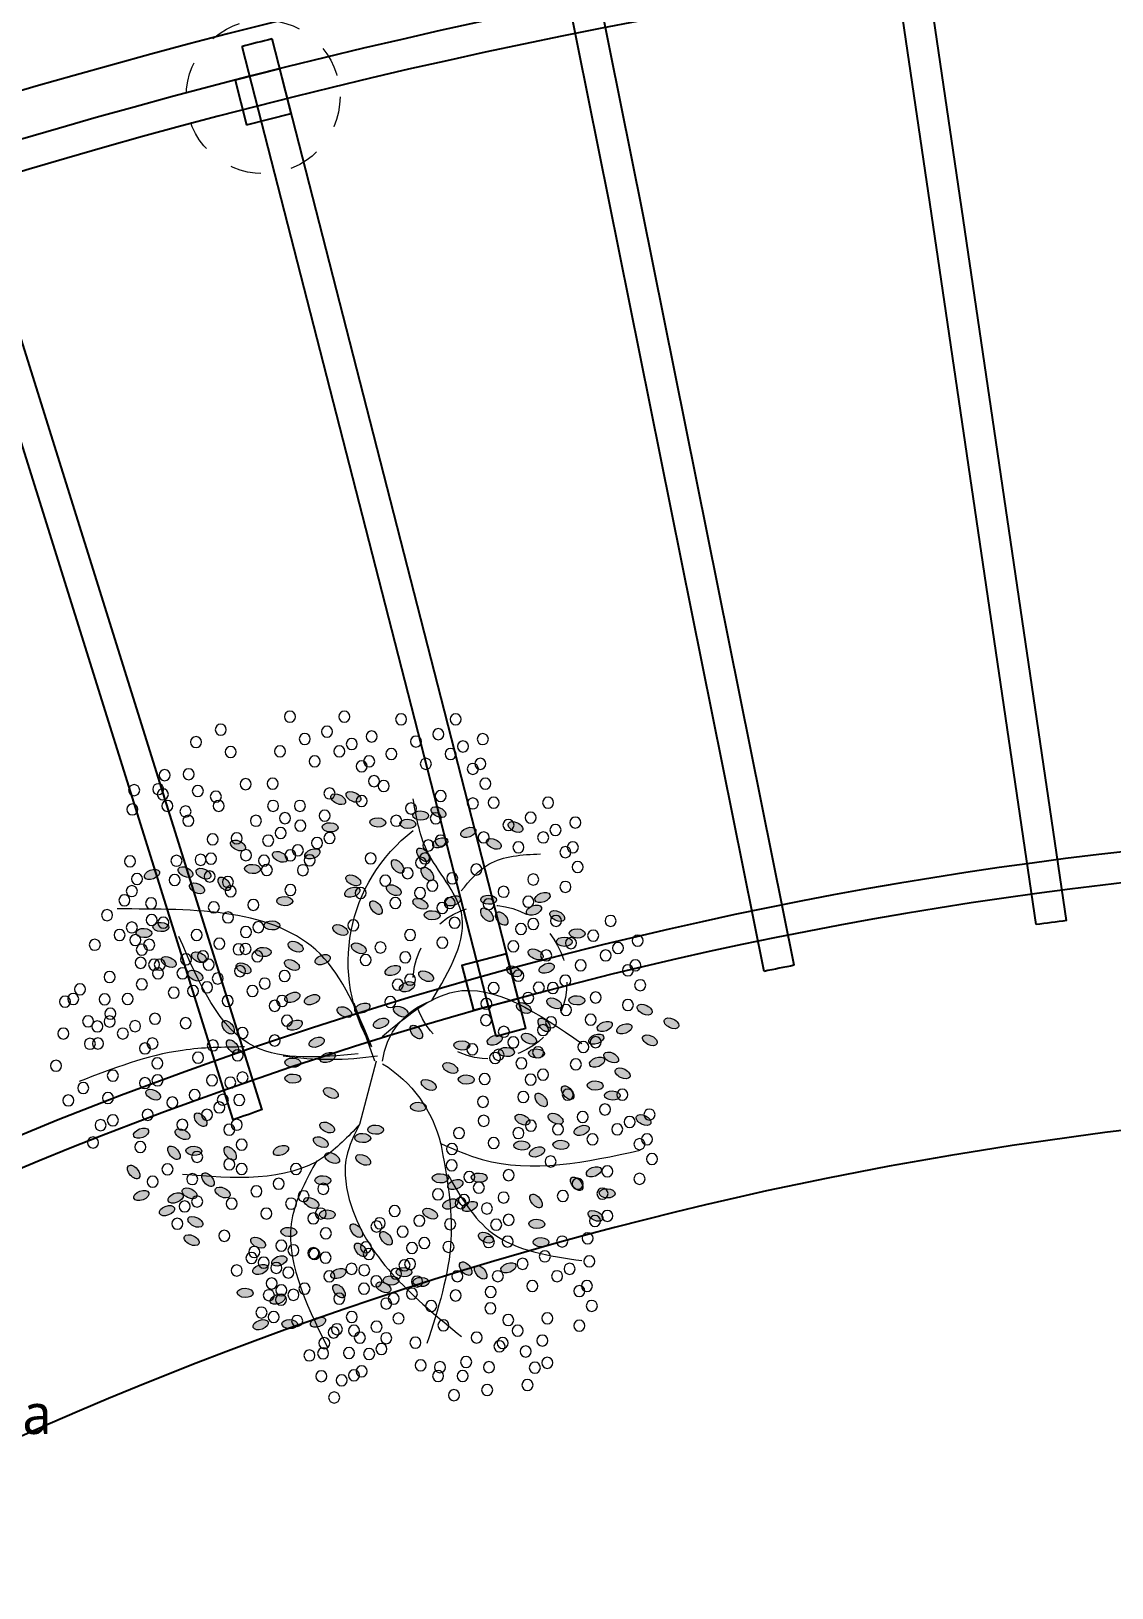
# Model space of a CAD drawing. Header units: metres. Extents: x 28 to 239, y -1 to 113.
# Drawn here: x 87.79 to 91.3, y 72.55 to 77.61 of the extents above; entities that cross this region are included whole.
import ezdxf
from ezdxf import colors
from ezdxf.entities.mleader import LeaderData, LeaderLine
from ezdxf.math import Vec2, Vec3

# ---------------------------------------------------------------- set-up
doc = ezdxf.new("R2010")
doc.units = ezdxf.units.M
doc.linetypes.add('DASHED2', pattern=[0.375, 0.25, -0.125])
doc.linetypes.add('HIDDEN2', pattern=[0.1875, 0.125, -0.0625])
for name, color, linetype, lineweight in [('DWGAUTOCAD.COM', 7, 'Continuous', 0), ('letras sr', 7, 'Continuous', 5), ('proyecciones', 1, 'DASHED2', 5)]:
    doc.layers.add(name, color=color, linetype=linetype, lineweight=lineweight)
doc.styles.add('Generales', font='trebuc.ttf', dxfattribs={"height": 0.1})

# ---------------------------------------------------------------- blocks, each defined once
blk = doc.blocks.new('A$C2ECE247B')
h = blk.add_hatch(color=6)
h.set_gradient(color1=(255, 0, 255), color2=(255, 127, 223), rotation=180, centered=1, tint=1, name='INVSPHERICAL')
edge = h.paths.add_edge_path()
edge.add_ellipse((2.573, 1.381), major_axis=(-0.0583, -0.0025), ratio=0.578492, start_angle=0, end_angle=360, ccw=False)
edge = h.paths.add_edge_path()
edge.add_ellipse((2.69, 1.466), major_axis=(-0.0521, -0.0262), ratio=0.578492, start_angle=0, end_angle=360, ccw=False)
edge = h.paths.add_edge_path()
edge.add_ellipse((2.361, 1.263), major_axis=(-0.0377, -0.0445), ratio=0.578492, start_angle=0, end_angle=360, ccw=False)
edge = h.paths.add_edge_path()
edge.add_ellipse((2.855, 1.253), major_axis=(-0.0583, -0.0025), ratio=0.578492, start_angle=0, end_angle=360, ccw=False)
edge = h.paths.add_edge_path()
edge.add_ellipse((2.094, 3.168), major_axis=(-0.0546, 0.0205), ratio=0.578492, start_angle=0, end_angle=360, ccw=False)
edge = h.paths.add_edge_path()
edge.add_ellipse((2.035, 2.867), major_axis=(-0.0521, -0.0262), ratio=0.578492, start_angle=0, end_angle=360, ccw=False)
edge = h.paths.add_edge_path()
edge.add_ellipse((1.85, 3.126), major_axis=(-0.0521, -0.0262), ratio=0.578492, start_angle=0, end_angle=360, ccw=False)
edge = h.paths.add_edge_path()
edge.add_ellipse((1.989, 3.049), major_axis=(-0.0546, 0.0205), ratio=0.578492, start_angle=0, end_angle=360, ccw=False)
edge = h.paths.add_edge_path()
edge.add_ellipse((1.831, 2.33), major_axis=(-0.0521, -0.0262), ratio=0.578492, start_angle=0, end_angle=360, ccw=False)
edge = h.paths.add_edge_path()
edge.add_ellipse((1.673, 2.454), major_axis=(-0.0521, -0.0262), ratio=0.578492, start_angle=0, end_angle=360, ccw=False)
edge = h.paths.add_edge_path()
edge.add_ellipse((1.556, 2.369), major_axis=(-0.0583, -0.0025), ratio=0.578492, start_angle=0, end_angle=360, ccw=False)
edge = h.paths.add_edge_path()
edge.add_ellipse((1.588, 2.619), major_axis=(-0.0583, -0.0025), ratio=0.578492, start_angle=0, end_angle=360, ccw=False)
edge = h.paths.add_edge_path()
edge.add_ellipse((1.921, 2.717), major_axis=(-0.0377, -0.0445), ratio=0.578492, start_angle=0, end_angle=360, ccw=False)
edge = h.paths.add_edge_path()
edge.add_ellipse((1.347, 2.658), major_axis=(-0.0546, 0.0205), ratio=0.578492, start_angle=0, end_angle=360, ccw=False)
edge = h.paths.add_edge_path()
edge.add_ellipse((1.747, 1.646), major_axis=(-0.0583, -0.0025), ratio=0.578492, start_angle=0, end_angle=360, ccw=False)
edge = h.paths.add_edge_path()
edge.add_ellipse((1.636, 1.6), major_axis=(-0.0546, 0.0205), ratio=0.578492, start_angle=0, end_angle=360, ccw=False)
edge = h.paths.add_edge_path()
edge.add_ellipse((1.461, 1.651), major_axis=(-0.0583, -0.0025), ratio=0.578492, start_angle=0, end_angle=360, ccw=False)
edge = h.paths.add_edge_path()
edge.add_ellipse((1.045, 1.48), major_axis=(-0.0377, -0.0445), ratio=0.578492, start_angle=0, end_angle=360, ccw=False)
edge = h.paths.add_edge_path()
edge.add_ellipse((1.009, 1.178), major_axis=(-0.0583, -0.0025), ratio=0.578492, start_angle=0, end_angle=360, ccw=False)
edge = h.paths.add_edge_path()
edge.add_ellipse((1.53, 1.44), major_axis=(-0.0546, 0.0205), ratio=0.578492, start_angle=0, end_angle=360, ccw=False)
edge = h.paths.add_edge_path()
edge.add_ellipse((1.673, 1.458), major_axis=(-0.0546, 0.0205), ratio=0.578492, start_angle=0, end_angle=360, ccw=False)
edge = h.paths.add_edge_path()
edge.add_ellipse((1.412, 1.211), major_axis=(-0.0521, -0.0262), ratio=0.578492, start_angle=0, end_angle=360, ccw=False)
edge = h.paths.add_edge_path()
edge.add_ellipse((1.247, 0.991), major_axis=(-0.0546, 0.0205), ratio=0.578492, start_angle=0, end_angle=360, ccw=False)
edge = h.paths.add_edge_path()
edge.add_ellipse((1.451, 0.958), major_axis=(-0.0377, -0.0445), ratio=0.578492, start_angle=0, end_angle=360, ccw=False)
edge = h.paths.add_edge_path()
edge.add_ellipse((1.56, 0.985), major_axis=(-0.0377, -0.0445), ratio=0.578492, start_angle=0, end_angle=360, ccw=False)
edge = h.paths.add_edge_path()
edge.add_ellipse((1.04, 1.312), major_axis=(-0.0583, -0.0025), ratio=0.578492, start_angle=0, end_angle=360, ccw=False)
edge = h.paths.add_edge_path()
edge.add_ellipse((0.61, 1.371), major_axis=(-0.0521, -0.0262), ratio=0.578492, start_angle=0, end_angle=360, ccw=False)
edge = h.paths.add_edge_path()
edge.add_ellipse((0.525, 1.536), major_axis=(-0.0583, -0.0025), ratio=0.578492, start_angle=0, end_angle=360, ccw=False)
edge = h.paths.add_edge_path()
edge.add_ellipse((0.748, 1.606), major_axis=(-0.0377, -0.0445), ratio=0.578492, start_angle=0, end_angle=360, ccw=False)
edge = h.paths.add_edge_path()
edge.add_ellipse((1.15, 1.886), major_axis=(-0.0583, -0.0025), ratio=0.578492, start_angle=0, end_angle=360, ccw=False)
edge = h.paths.add_edge_path()
edge.add_ellipse((1.038, 1.839), major_axis=(-0.0546, 0.0205), ratio=0.578492, start_angle=0, end_angle=360, ccw=False)
edge = h.paths.add_edge_path()
edge.add_ellipse((0.863, 1.891), major_axis=(-0.0583, -0.0025), ratio=0.578492, start_angle=0, end_angle=360, ccw=False)
edge = h.paths.add_edge_path()
edge.add_ellipse((0.622, 1.694), major_axis=(-0.0546, 0.0205), ratio=0.578492, start_angle=0, end_angle=360, ccw=False)
edge = h.paths.add_edge_path()
edge.add_ellipse((3.446, 1.636), major_axis=(-0.0377, -0.0445), ratio=0.578492, start_angle=0, end_angle=360, ccw=False)
edge = h.paths.add_edge_path()
edge.add_ellipse((2.913, 1.85), major_axis=(-0.0546, 0.0205), ratio=0.578492, start_angle=0, end_angle=360, ccw=False)
edge = h.paths.add_edge_path()
edge.add_ellipse((2.811, 2.767), major_axis=(-0.0546, 0.0205), ratio=0.578492, start_angle=0, end_angle=360, ccw=False)
edge = h.paths.add_edge_path()
edge.add_ellipse((2.826, 2.493), major_axis=(-0.0583, -0.0025), ratio=0.578492, start_angle=0, end_angle=360, ccw=False)
edge = h.paths.add_edge_path()
edge.add_ellipse((2.825, 2.376), major_axis=(-0.0583, -0.0025), ratio=0.578492, start_angle=0, end_angle=360, ccw=False)
edge = h.paths.add_edge_path()
edge.add_ellipse((3.267, 2.611), major_axis=(-0.0377, -0.0445), ratio=0.578492, start_angle=0, end_angle=360, ccw=False)
edge = h.paths.add_edge_path()
edge.add_ellipse((3.299, 2.752), major_axis=(-0.0377, -0.0445), ratio=0.578492, start_angle=0, end_angle=360, ccw=False)
edge = h.paths.add_edge_path()
edge.add_ellipse((3.55, 1.847), major_axis=(-0.0583, -0.0025), ratio=0.578492, start_angle=0, end_angle=360, ccw=False)
edge = h.paths.add_edge_path()
edge.add_ellipse((3.501, 2.075), major_axis=(-0.0377, -0.0445), ratio=0.578492, start_angle=0, end_angle=360, ccw=False)
edge = h.paths.add_edge_path()
edge.add_ellipse((3.633, 1.969), major_axis=(-0.0521, -0.0262), ratio=0.578492, start_angle=0, end_angle=360, ccw=False)
edge = h.paths.add_edge_path()
edge.add_ellipse((3.284, 1.829), major_axis=(-0.0377, -0.0445), ratio=0.578492, start_angle=0, end_angle=360, ccw=False)
edge = h.paths.add_edge_path()
edge.add_ellipse((2.203, 4.252), major_axis=(-0.0583, -0.0025), ratio=0.578492, start_angle=0, end_angle=360, ccw=False)
edge = h.paths.add_edge_path()
edge.add_ellipse((1.984, 4.241), major_axis=(-0.0583, -0.0025), ratio=0.578492, start_angle=0, end_angle=360, ccw=False)
edge = h.paths.add_edge_path()
edge.add_ellipse((1.89, 4.302), major_axis=(-0.0583, -0.0025), ratio=0.578492, start_angle=0, end_angle=360, ccw=False)
edge = h.paths.add_edge_path()
edge.add_ellipse((1.759, 4.327), major_axis=(-0.0521, -0.0262), ratio=0.578492, start_angle=0, end_angle=360, ccw=False)
edge = h.paths.add_edge_path()
edge.add_ellipse((1.747, 4.103), major_axis=(-0.0546, 0.0205), ratio=0.578492, start_angle=0, end_angle=360, ccw=False)
edge = h.paths.add_edge_path()
edge.add_ellipse((1.541, 4.179), major_axis=(-0.0546, 0.0205), ratio=0.578492, start_angle=0, end_angle=360, ccw=False)
edge = h.paths.add_edge_path()
edge.add_ellipse((1.354, 4.095), major_axis=(-0.0521, -0.0262), ratio=0.578492, start_angle=0, end_angle=360, ccw=False)
edge = h.paths.add_edge_path()
edge.add_ellipse((1.196, 4.219), major_axis=(-0.0521, -0.0262), ratio=0.578492, start_angle=0, end_angle=360, ccw=False)
edge = h.paths.add_edge_path()
edge.add_ellipse((1.873, 4.015), major_axis=(-0.0377, -0.0445), ratio=0.578492, start_angle=0, end_angle=360, ccw=False)
edge = h.paths.add_edge_path()
edge.add_ellipse((1.841, 3.874), major_axis=(-0.0377, -0.0445), ratio=0.578492, start_angle=0, end_angle=360, ccw=False)
edge = h.paths.add_edge_path()
edge.add_ellipse((2.059, 3.93), major_axis=(-0.0377, -0.0445), ratio=0.578492, start_angle=0, end_angle=360, ccw=False)
edge = h.paths.add_edge_path()
edge.add_ellipse((2.682, 4.022), major_axis=(-0.0546, 0.0205), ratio=0.578492, start_angle=0, end_angle=360, ccw=False)
edge = h.paths.add_edge_path()
edge.add_ellipse((2.493, 4.422), major_axis=(-0.0521, -0.0262), ratio=0.578492, start_angle=0, end_angle=360, ccw=False)
edge = h.paths.add_edge_path()
edge.add_ellipse((2.382, 4.439), major_axis=(-0.0521, -0.0262), ratio=0.578492, start_angle=0, end_angle=360, ccw=False)
edge = h.paths.add_edge_path()
edge.add_ellipse((2.552, 4.216), major_axis=(-0.0583, -0.0025), ratio=0.578492, start_angle=0, end_angle=360, ccw=False)
edge = h.paths.add_edge_path()
edge.add_ellipse((2.383, 3.828), major_axis=(-0.0521, -0.0262), ratio=0.578492, start_angle=0, end_angle=360, ccw=False)
edge = h.paths.add_edge_path()
edge.add_ellipse((2.92, 4), major_axis=(-0.0521, -0.0262), ratio=0.578492, start_angle=0, end_angle=360, ccw=False)
edge = h.paths.add_edge_path()
edge.add_ellipse((2.162, 0.848), major_axis=(-0.0521, -0.0262), ratio=0.578492, start_angle=0, end_angle=360, ccw=False)
edge = h.paths.add_edge_path()
edge.add_ellipse((2.487, 0.82), major_axis=(-0.0377, -0.0445), ratio=0.578492, start_angle=0, end_angle=360, ccw=False)
edge = h.paths.add_edge_path()
edge.add_ellipse((2.641, 0.593), major_axis=(-0.0546, 0.0205), ratio=0.578492, start_angle=0, end_angle=360, ccw=False)
edge = h.paths.add_edge_path()
edge.add_ellipse((2.848, 0.578), major_axis=(-0.0583, -0.0025), ratio=0.578492, start_angle=0, end_angle=360, ccw=False)
edge = h.paths.add_edge_path()
edge.add_ellipse((2.605, 1.631), major_axis=(-0.0583, -0.0025), ratio=0.578492, start_angle=0, end_angle=360, ccw=False)
edge = h.paths.add_edge_path()
edge.add_ellipse((2.329, 1.122), major_axis=(-0.0377, -0.0445), ratio=0.578492, start_angle=0, end_angle=360, ccw=False)
edge = h.paths.add_edge_path()
edge.add_ellipse((2.143, 1.207), major_axis=(-0.0377, -0.0445), ratio=0.578492, start_angle=0, end_angle=360, ccw=False)
edge = h.paths.add_edge_path()
edge.add_ellipse((1.887, 0.887), major_axis=(-0.0583, -0.0025), ratio=0.578492, start_angle=0, end_angle=360, ccw=False)
edge = h.paths.add_edge_path()
edge.add_ellipse((2.107, 0.898), major_axis=(-0.0583, -0.0025), ratio=0.578492, start_angle=0, end_angle=360, ccw=False)
edge = h.paths.add_edge_path()
edge.add_ellipse((2.012, 0.959), major_axis=(-0.0583, -0.0025), ratio=0.578492, start_angle=0, end_angle=360, ccw=False)
edge = h.paths.add_edge_path()
edge.add_ellipse((1.82, 1.387), major_axis=(-0.0521, -0.0262), ratio=0.578492, start_angle=0, end_angle=360, ccw=False)
edge = h.paths.add_edge_path()
edge.add_ellipse((2.492, 0.949), major_axis=(-0.0546, 0.0205), ratio=0.578492, start_angle=0, end_angle=360, ccw=False)
edge = h.paths.add_edge_path()
edge.add_ellipse((2.316, 2.892), major_axis=(-0.0546, 0.0205), ratio=0.578492, start_angle=0, end_angle=360, ccw=False)
edge = h.paths.add_edge_path()
edge.add_ellipse((2.447, 2.863), major_axis=(-0.0521, -0.0262), ratio=0.578492, start_angle=0, end_angle=360, ccw=False)
edge = h.paths.add_edge_path()
edge.add_ellipse((2.343, 3.33), major_axis=(-0.0521, -0.0262), ratio=0.578492, start_angle=0, end_angle=360, ccw=False)
edge = h.paths.add_edge_path()
edge.add_ellipse((1.261, 2.571), major_axis=(-0.0583, -0.0025), ratio=0.578492, start_angle=0, end_angle=360, ccw=False)
edge = h.paths.add_edge_path()
edge.add_ellipse((1.041, 2.56), major_axis=(-0.0583, -0.0025), ratio=0.578492, start_angle=0, end_angle=360, ccw=False)
edge = h.paths.add_edge_path()
edge.add_ellipse((1.145, 2.075), major_axis=(-0.0521, -0.0262), ratio=0.578492, start_angle=0, end_angle=360, ccw=False)
edge = h.paths.add_edge_path()
edge.add_ellipse((0.902, 2.082), major_axis=(-0.0521, -0.0262), ratio=0.578492, start_angle=0, end_angle=360, ccw=False)
edge = h.paths.add_edge_path()
edge.add_ellipse((0.711, 1.997), major_axis=(-0.0546, 0.0205), ratio=0.578492, start_angle=0, end_angle=360, ccw=False)
edge = h.paths.add_edge_path()
edge.add_ellipse((0.598, 2.497), major_axis=(-0.0546, 0.0205), ratio=0.578492, start_angle=0, end_angle=360, ccw=False)
edge = h.paths.add_edge_path()
edge.add_ellipse((0.495, 2.531), major_axis=(-0.0521, -0.0262), ratio=0.578492, start_angle=0, end_angle=360, ccw=False)
edge = h.paths.add_edge_path()
edge.add_ellipse((0.411, 2.414), major_axis=(-0.0521, -0.0262), ratio=0.578492, start_angle=0, end_angle=360, ccw=False)
edge = h.paths.add_edge_path()
edge.add_ellipse((0.487, 2.252), major_axis=(-0.0583, -0.0025), ratio=0.578492, start_angle=0, end_angle=360, ccw=False)
edge = h.paths.add_edge_path()
edge.add_ellipse((0.612, 2.325), major_axis=(-0.0583, -0.0025), ratio=0.578492, start_angle=0, end_angle=360, ccw=False)
edge = h.paths.add_edge_path()
edge.add_ellipse((0.814, 2.273), major_axis=(-0.0377, -0.0445), ratio=0.578492, start_angle=0, end_angle=360, ccw=False)
edge = h.paths.add_edge_path()
edge.add_ellipse((1.008, 2.22), major_axis=(-0.0377, -0.0445), ratio=0.578492, start_angle=0, end_angle=360, ccw=False)
edge = h.paths.add_edge_path()
edge.add_ellipse((1.392, 3.686), major_axis=(-0.0583, -0.0025), ratio=0.578492, start_angle=0, end_angle=360, ccw=False)
edge = h.paths.add_edge_path()
edge.add_ellipse((1.206, 3.162), major_axis=(-0.0521, -0.0262), ratio=0.578492, start_angle=0, end_angle=360, ccw=False)
edge = h.paths.add_edge_path()
edge.add_ellipse((1.048, 3.286), major_axis=(-0.0521, -0.0262), ratio=0.578492, start_angle=0, end_angle=360, ccw=False)
edge = h.paths.add_edge_path()
edge.add_ellipse((0.967, 3.184), major_axis=(-0.0546, 0.0205), ratio=0.578492, start_angle=0, end_angle=360, ccw=False)
edge = h.paths.add_edge_path()
edge.add_ellipse((1.061, 3.609), major_axis=(-0.0546, 0.0205), ratio=0.578492, start_angle=0, end_angle=360, ccw=False)
edge = h.paths.add_edge_path()
edge.add_ellipse((0.998, 3.702), major_axis=(-0.0546, 0.0205), ratio=0.578492, start_angle=0, end_angle=360, ccw=False)
edge = h.paths.add_edge_path()
edge.add_ellipse((0.89, 3.567), major_axis=(-0.0521, -0.0262), ratio=0.578492, start_angle=0, end_angle=360, ccw=False)
edge = h.paths.add_edge_path()
edge.add_ellipse((0.744, 3.439), major_axis=(-0.0583, -0.0025), ratio=0.578492, start_angle=0, end_angle=360, ccw=False)
edge = h.paths.add_edge_path()
edge.add_ellipse((0.838, 3.378), major_axis=(-0.0583, -0.0025), ratio=0.578492, start_angle=0, end_angle=360, ccw=False)
edge = h.paths.add_edge_path()
edge.add_ellipse((1.405, 3.576), major_axis=(-0.0377, -0.0445), ratio=0.578492, start_angle=0, end_angle=360, ccw=False)
edge = h.paths.add_edge_path()
edge.add_ellipse((1.296, 3.548), major_axis=(-0.0377, -0.0445), ratio=0.578492, start_angle=0, end_angle=360, ccw=False)
edge = h.paths.add_edge_path()
edge.add_ellipse((2.217, 3.628), major_axis=(-0.0377, -0.0445), ratio=0.578492, start_angle=0, end_angle=360, ccw=False)
edge = h.paths.add_edge_path()
edge.add_ellipse((1.892, 3.656), major_axis=(-0.0521, -0.0262), ratio=0.578492, start_angle=0, end_angle=360, ccw=False)
edge = h.paths.add_edge_path()
edge.add_ellipse((2.087, 3.756), major_axis=(-0.0521, -0.0262), ratio=0.578492, start_angle=0, end_angle=360, ccw=False)
edge = h.paths.add_edge_path()
edge.add_ellipse((1.653, 3.678), major_axis=(-0.0546, 0.0205), ratio=0.578492, start_angle=0, end_angle=360, ccw=False)
edge = h.paths.add_edge_path()
edge.add_ellipse((1.806, 3.572), major_axis=(-0.0583, -0.0025), ratio=0.578492, start_angle=0, end_angle=360, ccw=False)
edge = h.paths.add_edge_path()
edge.add_ellipse((2.219, 2.002), major_axis=(-0.0583, -0.0025), ratio=0.578492, start_angle=0, end_angle=360, ccw=False)
edge = h.paths.add_edge_path()
edge.add_ellipse((2.314, 1.941), major_axis=(-0.0583, -0.0025), ratio=0.578492, start_angle=0, end_angle=360, ccw=False)
edge = h.paths.add_edge_path()
edge.add_ellipse((1.907, 2.169), major_axis=(-0.0583, -0.0025), ratio=0.578492, start_angle=0, end_angle=360, ccw=False)
edge = h.paths.add_edge_path()
edge.add_ellipse((2.574, 2.018), major_axis=(-0.0521, -0.0262), ratio=0.578492, start_angle=0, end_angle=360, ccw=False)
edge = h.paths.add_edge_path()
edge.add_ellipse((2.537, 1.794), major_axis=(-0.0521, -0.0262), ratio=0.578492, start_angle=0, end_angle=360, ccw=False)
edge = h.paths.add_edge_path()
edge.add_ellipse((2.621, 1.911), major_axis=(-0.0521, -0.0262), ratio=0.578492, start_angle=0, end_angle=360, ccw=False)
edge = h.paths.add_edge_path()
edge.add_ellipse((2.18, 2.781), major_axis=(-0.0546, 0.0205), ratio=0.578492, start_angle=0, end_angle=360, ccw=False)
edge = h.paths.add_edge_path()
edge.add_ellipse((0.212, 2.657), major_axis=(-0.0521, -0.0262), ratio=0.578492, start_angle=0, end_angle=360, ccw=False)
edge = h.paths.add_edge_path()
edge.add_ellipse((0.054, 2.781), major_axis=(-0.0521, -0.0262), ratio=0.578492, start_angle=0, end_angle=360, ccw=False)
edge = h.paths.add_edge_path()
edge.add_ellipse((0.25, 2.881), major_axis=(-0.0521, -0.0262), ratio=0.578492, start_angle=0, end_angle=360, ccw=False)
edge = h.paths.add_edge_path()
edge.add_ellipse((0.399, 2.741), major_axis=(-0.0546, 0.0205), ratio=0.578492, start_angle=0, end_angle=360, ccw=False)
edge = h.paths.add_edge_path()
edge.add_ellipse((0.542, 2.758), major_axis=(-0.0546, 0.0205), ratio=0.578492, start_angle=0, end_angle=360, ccw=False)
edge = h.paths.add_edge_path()
edge.add_ellipse((0.605, 2.665), major_axis=(-0.0546, 0.0205), ratio=0.578492, start_angle=0, end_angle=360, ccw=False)
edge = h.paths.add_edge_path()
edge.add_ellipse((2.651, 2.642), major_axis=(-0.0546, 0.0205), ratio=0.578492, start_angle=0, end_angle=360, ccw=False)
edge = h.paths.add_edge_path()
edge.add_ellipse((2.57, 2.531), major_axis=(-0.0546, 0.0205), ratio=0.578492, start_angle=0, end_angle=360, ccw=False)
edge = h.paths.add_edge_path()
edge.add_ellipse((2.547, 2.271), major_axis=(-0.0521, -0.0262), ratio=0.578492, start_angle=0, end_angle=360, ccw=False)
edge = h.paths.add_edge_path()
edge.add_ellipse((2.685, 2.954), major_axis=(-0.0546, 0.0205), ratio=0.578492, start_angle=0, end_angle=360, ccw=False)
edge = h.paths.add_edge_path()
edge.add_ellipse((2.478, 3.464), major_axis=(-0.0521, -0.0262), ratio=0.578492, start_angle=0, end_angle=360, ccw=False)
edge = h.paths.add_edge_path()
edge.add_ellipse((2.39, 3.741), major_axis=(-0.0546, 0.0205), ratio=0.578492, start_angle=0, end_angle=360, ccw=False)
edge = h.paths.add_edge_path()
edge.add_ellipse((2.607, 3.247), major_axis=(-0.0546, 0.0205), ratio=0.578492, start_angle=0, end_angle=360, ccw=False)
edge = h.paths.add_edge_path()
edge.add_ellipse((2.31, 1.781), major_axis=(-0.0521, -0.0262), ratio=0.578492, start_angle=0, end_angle=360, ccw=False)
edge = h.paths.add_edge_path()
edge.add_ellipse((0.746, 2.949), major_axis=(-0.0583, -0.0025), ratio=0.578492, start_angle=0, end_angle=360, ccw=False)
edge = h.paths.add_edge_path()
edge.add_ellipse((0.986, 2.769), major_axis=(-0.0377, -0.0445), ratio=0.578492, start_angle=0, end_angle=360, ccw=False)
edge = h.paths.add_edge_path()
edge.add_ellipse((0.912, 2.927), major_axis=(-0.0521, -0.0262), ratio=0.578492, start_angle=0, end_angle=360, ccw=False)
edge = h.paths.add_edge_path()
edge.add_ellipse((1.135, 2.893), major_axis=(-0.0521, -0.0262), ratio=0.578492, start_angle=0, end_angle=360, ccw=False)
edge = h.paths.add_edge_path()
edge.add_ellipse((1.097, 2.668), major_axis=(-0.0521, -0.0262), ratio=0.578492, start_angle=0, end_angle=360, ccw=False)
edge = h.paths.add_edge_path()
edge.add_ellipse((0.258, 2.073), major_axis=(-0.0521, -0.0262), ratio=0.578492, start_angle=0, end_angle=360, ccw=False)
edge = h.paths.add_edge_path()
edge.add_ellipse((2.829, 2.971), major_axis=(-0.0546, 0.0205), ratio=0.578492, start_angle=0, end_angle=360, ccw=False)
edge = h.paths.add_edge_path()
edge.add_ellipse((2.885, 3.676), major_axis=(-0.0583, -0.0025), ratio=0.578492, start_angle=0, end_angle=360, ccw=False)
edge = h.paths.add_edge_path()
edge.add_ellipse((2.832, 3.208), major_axis=(-0.0521, -0.0262), ratio=0.578492, start_angle=0, end_angle=360, ccw=False)
edge = h.paths.add_edge_path()
edge.add_ellipse((2.805, 3.342), major_axis=(-0.0521, -0.0262), ratio=0.578492, start_angle=0, end_angle=360, ccw=False)
edge = h.paths.add_edge_path()
edge.add_ellipse((2.936, 0.761), major_axis=(-0.0546, 0.0205), ratio=0.578492, start_angle=0, end_angle=360, ccw=False)
edge = h.paths.add_edge_path()
edge.add_ellipse((3.061, 0.574), major_axis=(-0.0546, 0.0205), ratio=0.578492, start_angle=0, end_angle=360, ccw=False)
edge = h.paths.add_edge_path()
edge.add_ellipse((3.174, 0.807), major_axis=(-0.0583, -0.0025), ratio=0.578492, start_angle=0, end_angle=360, ccw=False)
edge = h.paths.add_edge_path()
edge.add_ellipse((3.08, 1.174), major_axis=(-0.0521, -0.0262), ratio=0.578492, start_angle=0, end_angle=360, ccw=False)
edge = h.paths.add_edge_path()
edge.add_ellipse((3.063, 0.979), major_axis=(-0.0546, 0.0205), ratio=0.578492, start_angle=0, end_angle=360, ccw=False)
edge = h.paths.add_edge_path()
edge.add_ellipse((2.925, 1.041), major_axis=(-0.0546, 0.0205), ratio=0.578492, start_angle=0, end_angle=360, ccw=False)
edge = h.paths.add_edge_path()
edge.add_ellipse((3.539, 1.327), major_axis=(-0.0521, -0.0262), ratio=0.578492, start_angle=0, end_angle=360, ccw=False)
edge = h.paths.add_edge_path()
edge.add_ellipse((3.566, 1.193), major_axis=(-0.0521, -0.0262), ratio=0.578492, start_angle=0, end_angle=360, ccw=False)
edge = h.paths.add_edge_path()
edge.add_ellipse((3.339, 1.542), major_axis=(-0.0521, -0.0262), ratio=0.578492, start_angle=0, end_angle=360, ccw=False)
edge = h.paths.add_edge_path()
edge.add_ellipse((3.934, 1.52), major_axis=(-0.0546, 0.0205), ratio=0.578492, start_angle=0, end_angle=360, ccw=False)
edge = h.paths.add_edge_path()
edge.add_ellipse((3.684, 1.502), major_axis=(-0.0546, 0.0205), ratio=0.578492, start_angle=0, end_angle=360, ccw=False)
edge = h.paths.add_edge_path()
edge.add_ellipse((3.747, 1.409), major_axis=(-0.0546, 0.0205), ratio=0.578492, start_angle=0, end_angle=360, ccw=False)
edge = h.paths.add_edge_path()
edge.add_ellipse((3.581, 1.536), major_axis=(-0.0521, -0.0262), ratio=0.578492, start_angle=0, end_angle=360, ccw=False)
edge = h.paths.add_edge_path()
edge.add_ellipse((3.121, 3.911), major_axis=(-0.0583, -0.0025), ratio=0.578492, start_angle=0, end_angle=360, ccw=False)
edge = h.paths.add_edge_path()
edge.add_ellipse((3.227, 4.083), major_axis=(-0.0521, -0.0262), ratio=0.578492, start_angle=0, end_angle=360, ccw=False)
edge = h.paths.add_edge_path()
edge.add_ellipse((3.539, 3.13), major_axis=(-0.0521, -0.0262), ratio=0.578492, start_angle=0, end_angle=360, ccw=False)
edge = h.paths.add_edge_path()
edge.add_ellipse((2.978, 3.498), major_axis=(-0.0583, -0.0025), ratio=0.578492, start_angle=0, end_angle=360, ccw=False)
edge = h.paths.add_edge_path()
edge.add_ellipse((3.042, 3.303), major_axis=(-0.0583, -0.0025), ratio=0.578492, start_angle=0, end_angle=360, ccw=False)
edge = h.paths.add_edge_path()
edge.add_ellipse((3.327, 3.802), major_axis=(-0.0377, -0.0445), ratio=0.578492, start_angle=0, end_angle=360, ccw=False)
edge = h.paths.add_edge_path()
edge.add_ellipse((3.186, 3.184), major_axis=(-0.0521, -0.0262), ratio=0.578492, start_angle=0, end_angle=360, ccw=False)
edge = h.paths.add_edge_path()
edge.add_ellipse((3.915, 3.442), major_axis=(-0.0583, -0.0025), ratio=0.578492, start_angle=0, end_angle=360, ccw=False)
edge = h.paths.add_edge_path()
edge.add_ellipse((3.791, 3.486), major_axis=(-0.0583, -0.0025), ratio=0.578492, start_angle=0, end_angle=360, ccw=False)
edge = h.paths.add_edge_path()
edge.add_ellipse((3.527, 3.77), major_axis=(-0.0521, -0.0262), ratio=0.578492, start_angle=0, end_angle=360, ccw=False)
edge = h.paths.add_edge_path()
edge.add_ellipse((3.611, 3.888), major_axis=(-0.0521, -0.0262), ratio=0.578492, start_angle=0, end_angle=360, ccw=False)
edge = h.paths.add_edge_path()
edge.add_ellipse((3.857, 3.871), major_axis=(-0.0546, 0.0205), ratio=0.578492, start_angle=0, end_angle=360, ccw=False)
edge = h.paths.add_edge_path()
edge.add_ellipse((3.48, 3.877), major_axis=(-0.0521, -0.0262), ratio=0.578492, start_angle=0, end_angle=360, ccw=False)
edge = h.paths.add_edge_path()
edge.add_ellipse((3.734, 3.23), major_axis=(-0.0521, -0.0262), ratio=0.578492, start_angle=0, end_angle=360, ccw=False)
edge = h.paths.add_edge_path()
edge.add_ellipse((3.512, 3.264), major_axis=(-0.0521, -0.0262), ratio=0.578492, start_angle=0, end_angle=360, ccw=False)
edge = h.paths.add_edge_path()
edge.add_ellipse((3.848, 2.259), major_axis=(-0.0521, -0.0262), ratio=0.578492, start_angle=0, end_angle=360, ccw=False)
edge = h.paths.add_edge_path()
edge.add_ellipse((3.936, 1.976), major_axis=(-0.0546, 0.0205), ratio=0.578492, start_angle=0, end_angle=360, ccw=False)
edge = h.paths.add_edge_path()
edge.add_ellipse((3.99, 1.692), major_axis=(-0.0377, -0.0445), ratio=0.578492, start_angle=0, end_angle=360, ccw=False)
edge = h.paths.add_edge_path()
edge.add_ellipse((3.696, 1.833), major_axis=(-0.0377, -0.0445), ratio=0.578492, start_angle=0, end_angle=360, ccw=False)
at = {"color": 32}
for p, q in [((2.225, 2.503), (2.376, 2.929)), ((2.215, 2.503), (2.338, 2.039))]:
    blk.add_line(p, q, dxfattribs=at)
at = {"color": 64}
for centre in [(1.634, 5.007), (2.033, 5.007), (1.435, 4.862), (1.761, 4.898), (1.58, 4.808), (1.671, 4.753), (1.924, 4.844), (2.105, 4.753), (1.453, 4.681), (1.508, 4.644), (1.852, 4.681), (1.417, 4.536), (1.743, 4.445), (2.16, 4.518), (1.508, 4.391), (1.96, 4.354), (1.779, 4.282), (2.069, 4.264), (1.743, 4.119), (1.834, 4.083), (1.888, 3.956), (4.034, 2.959), (4.433, 2.959), (3.835, 2.814), (4.161, 2.851), (3.98, 2.76), (4.07, 2.706), (4.324, 2.796), (4.505, 2.706), (3.853, 2.633), (3.908, 2.597), (4.252, 2.633), (3.817, 2.488), (4.559, 2.47), (3.417, 2.364), (3.816, 2.364), (4.143, 2.398), (3.544, 2.256), (3.908, 2.343), (4.36, 2.307), (3.218, 2.219), (3.363, 2.165), (3.707, 2.201), (4.179, 2.234), (4.469, 2.216), (3.236, 2.038), (3.454, 2.111), (3.635, 2.038), (3.888, 2.111), (4.143, 2.071), (4.233, 2.035), (3.291, 2.002), (4.288, 1.908), (3.2, 1.893), (3.526, 1.803), (3.942, 1.875), (3.291, 1.748), (3.743, 1.712), (3.562, 1.64), (3.852, 1.621), (3.526, 1.476), (3.617, 1.44), (3.671, 1.313)]:
    blk.add_circle(centre, 0.0405, dxfattribs=at)
at = {"color": 66}
for centre in [(2.448, 5.026), (2.847, 5.026), (2.249, 4.881), (2.575, 4.917), (2.738, 4.863), (2.394, 4.826), (2.485, 4.772), (2.919, 4.772), (2.267, 4.699), (2.322, 4.663), (2.666, 4.699), (2.231, 4.554), (2.973, 4.536), (2.322, 4.409), (2.557, 4.464), (2.593, 4.301), (2.774, 4.373), (2.883, 4.283), (2.557, 4.138), (2.648, 4.101), (1.858, 3.988), (2.256, 3.988), (2.702, 3.975), (1.659, 3.843), (1.985, 3.88), (1.804, 3.789), (1.894, 3.735), (2.148, 3.825), (2.329, 3.735), (1.677, 3.662), (1.731, 3.626), (2.075, 3.662), (1.641, 3.517), (2.383, 3.499), (1.967, 3.427), (1.731, 3.372), (2.184, 3.336), (3.085, 3.272), (3.483, 3.272), (2.003, 3.264), (2.293, 3.245), (3.212, 3.163), (1.967, 3.101), (2.057, 3.064), (2.886, 3.127), (3.031, 3.072), (3.375, 3.109), (2.112, 2.937), (2.904, 2.945), (3.121, 3.018), (3.302, 2.945), (3.556, 3.018), (2.958, 2.909), (2.868, 2.8), (3.194, 2.71), (3.61, 2.782), (2.958, 2.655), (3.411, 2.619), (3.23, 2.547), (3.519, 2.529), (3.194, 2.384), (3.284, 2.347), (3.338, 2.221)]:
    blk.add_circle(centre, 0.0405, dxfattribs=at)
at = {"color": 68}
for centre in [(3.353, 4.931), (3.28, 4.768), (3.534, 4.84), (3.171, 4.532), (3.588, 4.605), (3.764, 4.598), (3.389, 4.441), (3.521, 4.482), (3.777, 4.457), (3.811, 4.495), (3.987, 4.488), (2.97, 4.373), (3.368, 4.373), (3.611, 4.332), (3.744, 4.373), (4, 4.347), (2.771, 4.228), (3.096, 4.264), (3.591, 4.264), (2.915, 4.174), (3.006, 4.119), (3.236, 4.135), (3.412, 4.128), (2.789, 4.047), (2.843, 4.011), (3.037, 3.972), (3.169, 4.012), (3.425, 3.987), (3.501, 3.978), (3.677, 3.971), (4.017, 3.967), (2.752, 3.902), (3.016, 3.903), (3.434, 3.856), (3.966, 3.838), (2.843, 3.757), (3.281, 3.747), (3.301, 3.815), (3.69, 3.83), (4.004, 3.749), (3.115, 3.648), (3.404, 3.63), (3.863, 3.659), (4.058, 3.682), (3.3, 3.556), (3.774, 3.518), (3.859, 3.537), (4.185, 3.573), (3.078, 3.485), (3.169, 3.449), (3.53, 3.428), (3.979, 3.39), (4.004, 3.483), (4.094, 3.428), (3.172, 3.326), (3.223, 3.322), (3.364, 3.364), (3.877, 3.356), (3.931, 3.32), (4.275, 3.356), (3.441, 3.211), (3.607, 3.249), (3.799, 3.211), (3.841, 3.211), (3.94, 3.224), (3.453, 3.044), (3.633, 3.147), (3.812, 3.147), (3.931, 3.066), (4.167, 3.12), (3.697, 3.006), (4.203, 2.957), (4.384, 3.03), (4.493, 2.939), (4.167, 2.794), (4.257, 2.758), (4.311, 2.631)]:
    blk.add_circle(centre, 0.0405, dxfattribs=at)
at = {"color": 62}
for centre in [(0.957, 4.396), (1.356, 4.396), (0.758, 4.251), (0.903, 4.197), (1.084, 4.287), (1.247, 4.233), (0.776, 4.07), (0.993, 4.142), (1.174, 4.07), (1.428, 4.142), (0.83, 4.034), (0.74, 3.925), (1.482, 3.907), (0.83, 3.78), (1.066, 3.834), (1.283, 3.744), (1.102, 3.671), (1.392, 3.653), (1.066, 3.508), (1.156, 3.472), (1.211, 3.345), (2.802, 1.714), (3.2, 1.714), (2.603, 1.569), (2.929, 1.606), (2.747, 1.515), (2.838, 1.461), (3.092, 1.551), (3.273, 1.461), (2.621, 1.388), (2.675, 1.352), (3.019, 1.388), (2.584, 1.243), (3.327, 1.225), (2.91, 1.153), (2.269, 1.092), (2.667, 1.092), (2.675, 1.098), (2.947, 0.99), (3.128, 1.062), (2.07, 0.947), (2.215, 0.892), (2.396, 0.983), (2.559, 0.928), (3.236, 0.971), (2.088, 0.765), (2.305, 0.838), (2.486, 0.765), (2.74, 0.838), (2.91, 0.826), (3.001, 0.79), (2.142, 0.729), (3.055, 0.663), (2.052, 0.62), (2.378, 0.53), (2.794, 0.602), (2.142, 0.475), (2.595, 0.439), (2.414, 0.367), (2.704, 0.349), (2.378, 0.204), (2.468, 0.167), (2.523, 0.041)]:
    blk.add_circle(centre, 0.0405, dxfattribs=at)
at = {"color": 60}
for centre in [(0.5, 3.531), (0.899, 3.531), (0.301, 3.386), (0.627, 3.423), (0.446, 3.332), (0.536, 3.278), (0.79, 3.368), (0.971, 3.278), (0.319, 3.205), (0.373, 3.169), (0.718, 3.205), (0.283, 3.06), (0.831, 3.094), (0.922, 3.039), (1.025, 3.042), (1.175, 3.13), (1.356, 3.039), (0.609, 2.97), (1.103, 2.967), (1.409, 2.924), (0.373, 2.915), (0.826, 2.879), (0.645, 2.807), (0.935, 2.788), (0.994, 2.731), (1.281, 2.719), (1.411, 2.804), (0.609, 2.643), (0.699, 2.607), (1.211, 2.641), (1.511, 2.591), (0.754, 2.48), (1.03, 2.568), (1.152, 2.488), (1.32, 2.55), (1.345, 2.527), (0.994, 2.405), (1.085, 2.369), (1.421, 2.373), (0.414, 2.258), (0.813, 2.258), (1.139, 2.242), (0.541, 2.15), (1.434, 2.206), (0.215, 2.113), (0.36, 2.059), (0.704, 2.095), (1.083, 2.031), (1.428, 2.067), (0.233, 1.932), (0.451, 2.005), (0.632, 1.932), (0.885, 2.005), (1.174, 1.977), (1.355, 1.904), (1.609, 1.977), (0.197, 1.787), (0.288, 1.896), (1.661, 1.861), (0.523, 1.697), (0.939, 1.769), (1.663, 1.741), (0.288, 1.642), (0.74, 1.606), (1.246, 1.669), (1.464, 1.578), (1.533, 1.656), (0.559, 1.534), (0.849, 1.516), (1.283, 1.505), (1.572, 1.487), (1.597, 1.464), (1.763, 1.528), (0.523, 1.371), (0.614, 1.334), (1.246, 1.342), (1.405, 1.425), (1.899, 1.335), (2.08, 1.407), (1.337, 1.306), (1.674, 1.31), (2.021, 1.255), (2.189, 1.317), (2.213, 1.293), (0.668, 1.207), (0.854, 1.183), (1.253, 1.183), (1.391, 1.179), (1.686, 1.144), (1.863, 1.172), (1.953, 1.136), (2.29, 1.14), (2.821, 1.119), (3.108, 1.107), (0.655, 1.038), (0.981, 1.074), (1.144, 1.02), (1.967, 1.019), (2.008, 1.009), (2.586, 1.065), (3.039, 1.029), (0.8, 0.983), (0.891, 0.929), (1.325, 0.929), (1.621, 0.929), (1.916, 0.89), (2.303, 0.973), (2.858, 0.956), (2.98, 0.876), (0.673, 0.857), (0.728, 0.82), (1.072, 0.857), (1.378, 0.813), (1.634, 0.788), (1.954, 0.801), (2.821, 0.793), (0.637, 0.712), (1.379, 0.694), (1.813, 0.711), (2.912, 0.757), (0.728, 0.567), (0.963, 0.621), (1.18, 0.53), (1.249, 0.608), (1.723, 0.57), (2.213, 0.559), (2.394, 0.631), (2.503, 0.541), (2.966, 0.63), (0.999, 0.458), (1.289, 0.44), (1.313, 0.416), (1.48, 0.48), (1.928, 0.442), (2.335, 0.479), (2.527, 0.517), (1.121, 0.378), (2.177, 0.396), (2.267, 0.36), (2.604, 0.364), (0.963, 0.295), (1.054, 0.259), (1.39, 0.263), (1.557, 0.301), (1.582, 0.199), (1.749, 0.263), (1.762, 0.199), (1.89, 0.276), (2.322, 0.233), (2.617, 0.197), (1.108, 0.132), (1.403, 0.096), (1.646, 0.058)]:
    blk.add_circle(centre, 0.0405, dxfattribs=at)
at = {"color": 32}
for centre, radius, start, end in [((1.209, 3.23), 1.211, 329.0782, 52.6009), ((1.633, 2.438), 0.539, 6.8841, 70.9351), ((2.551, 4.829), 2.314, 261.4278, 278.5722), ((2.663, 1.678), 0.946, 121.5433, 166.6017)]:
    blk.add_arc(centre, radius, start, end, dxfattribs=at)
at = {"color": 200, "extrusion": (0, 0, -1)}
for centre, major_axis in [((2.382, 4.439), (-0.0521, -0.0262)), ((2.493, 4.422), (-0.0521, -0.0262)), ((1.759, 4.327), (-0.0521, -0.0262)), ((1.89, 4.302), (-0.0583, -0.0025)), ((1.196, 4.219), (-0.0521, -0.0262)), ((1.984, 4.241), (-0.0583, -0.0025)), ((2.203, 4.252), (-0.0583, -0.0025)), ((2.552, 4.216), (-0.0583, -0.0025)), ((1.354, 4.095), (-0.0521, -0.0262)), ((3.227, 4.083), (-0.0521, -0.0262)), ((2.92, 4), (-0.0521, -0.0262)), ((3.121, 3.911), (-0.0583, -0.0025)), ((3.48, 3.877), (-0.0521, -0.0262)), ((3.611, 3.888), (-0.0521, -0.0262)), ((2.087, 3.756), (-0.0521, -0.0262)), ((2.383, 3.828), (-0.0521, -0.0262)), ((3.527, 3.77), (-0.0521, -0.0262)), ((1.392, 3.686), (-0.0583, -0.0025)), ((1.892, 3.656), (-0.0521, -0.0262)), ((2.885, 3.676), (-0.0583, -0.0025)), ((0.89, 3.567), (-0.0521, -0.0262)), ((1.806, 3.572), (-0.0583, -0.0025)), ((0.744, 3.439), (-0.0583, -0.0025)), ((2.478, 3.464), (-0.0521, -0.0262)), ((2.978, 3.498), (-0.0583, -0.0025)), ((3.791, 3.486), (-0.0583, -0.0025)), ((3.915, 3.442), (-0.0583, -0.0025)), ((0.838, 3.378), (-0.0583, -0.0025)), ((1.048, 3.286), (-0.0521, -0.0262)), ((2.343, 3.33), (-0.0521, -0.0262)), ((2.805, 3.342), (-0.0521, -0.0262)), ((3.042, 3.303), (-0.0583, -0.0025)), ((3.512, 3.264), (-0.0521, -0.0262)), ((1.206, 3.162), (-0.0521, -0.0262)), ((2.832, 3.208), (-0.0521, -0.0262)), ((3.186, 3.184), (-0.0521, -0.0262)), ((3.734, 3.23), (-0.0521, -0.0262)), ((1.85, 3.126), (-0.0521, -0.0262)), ((3.539, 3.13), (-0.0521, -0.0262)), ((0.746, 2.949), (-0.0583, -0.0025)), ((0.912, 2.927), (-0.0521, -0.0262)), ((0.25, 2.881), (-0.0521, -0.0262)), ((1.135, 2.893), (-0.0521, -0.0262)), ((2.035, 2.867), (-0.0521, -0.0262)), ((2.447, 2.863), (-0.0521, -0.0262)), ((0.054, 2.781), (-0.0521, -0.0262)), ((0.212, 2.657), (-0.0521, -0.0262)), ((1.097, 2.668), (-0.0521, -0.0262)), ((1.588, 2.619), (-0.0583, -0.0025)), ((0.495, 2.531), (-0.0521, -0.0262)), ((1.041, 2.56), (-0.0583, -0.0025)), ((1.261, 2.571), (-0.0583, -0.0025)), ((2.826, 2.493), (-0.0583, -0.0025)), ((0.411, 2.414), (-0.0521, -0.0262)), ((1.556, 2.369), (-0.0583, -0.0025)), ((1.673, 2.454), (-0.0521, -0.0262)), ((2.825, 2.376), (-0.0583, -0.0025)), ((0.487, 2.252), (-0.0583, -0.0025)), ((0.612, 2.325), (-0.0583, -0.0025)), ((1.831, 2.33), (-0.0521, -0.0262)), ((2.547, 2.271), (-0.0521, -0.0262)), ((3.848, 2.259), (-0.0521, -0.0262)), ((1.907, 2.169), (-0.0583, -0.0025)), ((0.258, 2.073), (-0.0521, -0.0262)), ((0.902, 2.082), (-0.0521, -0.0262)), ((1.145, 2.075), (-0.0521, -0.0262)), ((2.574, 2.018), (-0.0521, -0.0262)), ((2.219, 2.002), (-0.0583, -0.0025)), ((2.314, 1.941), (-0.0583, -0.0025)), ((2.621, 1.911), (-0.0521, -0.0262)), ((3.633, 1.969), (-0.0521, -0.0262)), ((0.863, 1.891), (-0.0583, -0.0025)), ((1.15, 1.886), (-0.0583, -0.0025)), ((2.31, 1.781), (-0.0521, -0.0262)), ((2.537, 1.794), (-0.0521, -0.0262)), ((3.55, 1.847), (-0.0583, -0.0025)), ((1.461, 1.651), (-0.0583, -0.0025)), ((1.747, 1.646), (-0.0583, -0.0025)), ((2.605, 1.631), (-0.0583, -0.0025)), ((0.525, 1.536), (-0.0583, -0.0025)), ((2.69, 1.466), (-0.0521, -0.0262)), ((3.339, 1.542), (-0.0521, -0.0262)), ((3.581, 1.536), (-0.0521, -0.0262)), ((0.61, 1.371), (-0.0521, -0.0262)), ((1.82, 1.387), (-0.0521, -0.0262)), ((2.573, 1.381), (-0.0583, -0.0025)), ((3.539, 1.327), (-0.0521, -0.0262)), ((1.04, 1.312), (-0.0583, -0.0025)), ((1.412, 1.211), (-0.0521, -0.0262)), ((2.855, 1.253), (-0.0583, -0.0025)), ((1.009, 1.178), (-0.0583, -0.0025)), ((3.08, 1.174), (-0.0521, -0.0262)), ((3.566, 1.193), (-0.0521, -0.0262)), ((1.887, 0.887), (-0.0583, -0.0025)), ((2.012, 0.959), (-0.0583, -0.0025)), ((2.107, 0.898), (-0.0583, -0.0025)), ((2.162, 0.848), (-0.0521, -0.0262)), ((3.174, 0.807), (-0.0583, -0.0025)), ((2.848, 0.578), (-0.0583, -0.0025))]:
    blk.add_ellipse(centre, major_axis=major_axis, ratio=0.578492, start_param=3.141593, end_param=9.424778, dxfattribs=at)
for centre, major_axis in [((1.541, 4.179), (-0.0546, 0.0205)), ((1.747, 4.103), (-0.0546, 0.0205)), ((1.873, 4.015), (-0.0377, -0.0445)), ((2.682, 4.022), (-0.0546, 0.0205)), ((1.841, 3.874), (-0.0377, -0.0445)), ((2.059, 3.93), (-0.0377, -0.0445)), ((3.857, 3.871), (-0.0546, 0.0205)), ((2.39, 3.741), (-0.0546, 0.0205)), ((3.327, 3.802), (-0.0377, -0.0445)), ((0.998, 3.702), (-0.0546, 0.0205)), ((1.061, 3.609), (-0.0546, 0.0205)), ((1.653, 3.678), (-0.0546, 0.0205)), ((2.217, 3.628), (-0.0377, -0.0445)), ((1.296, 3.548), (-0.0377, -0.0445)), ((1.405, 3.576), (-0.0377, -0.0445)), ((0.967, 3.184), (-0.0546, 0.0205)), ((2.094, 3.168), (-0.0546, 0.0205)), ((2.607, 3.247), (-0.0546, 0.0205)), ((1.989, 3.049), (-0.0546, 0.0205)), ((2.685, 2.954), (-0.0546, 0.0205)), ((2.829, 2.971), (-0.0546, 0.0205)), ((2.316, 2.892), (-0.0546, 0.0205)), ((0.399, 2.741), (-0.0546, 0.0205)), ((0.542, 2.758), (-0.0546, 0.0205)), ((0.986, 2.769), (-0.0377, -0.0445)), ((1.921, 2.717), (-0.0377, -0.0445)), ((2.18, 2.781), (-0.0546, 0.0205)), ((2.811, 2.767), (-0.0546, 0.0205)), ((3.299, 2.752), (-0.0377, -0.0445)), ((0.605, 2.665), (-0.0546, 0.0205)), ((1.347, 2.658), (-0.0546, 0.0205)), ((2.651, 2.642), (-0.0546, 0.0205)), ((3.267, 2.611), (-0.0377, -0.0445)), ((0.598, 2.497), (-0.0546, 0.0205)), ((2.57, 2.531), (-0.0546, 0.0205)), ((0.814, 2.273), (-0.0377, -0.0445)), ((1.008, 2.22), (-0.0377, -0.0445)), ((3.501, 2.075), (-0.0377, -0.0445)), ((0.711, 1.997), (-0.0546, 0.0205)), ((3.936, 1.976), (-0.0546, 0.0205)), ((1.038, 1.839), (-0.0546, 0.0205)), ((2.913, 1.85), (-0.0546, 0.0205)), ((3.284, 1.829), (-0.0377, -0.0445)), ((3.696, 1.833), (-0.0377, -0.0445)), ((0.622, 1.694), (-0.0546, 0.0205)), ((3.99, 1.692), (-0.0377, -0.0445)), ((0.748, 1.606), (-0.0377, -0.0445)), ((1.636, 1.6), (-0.0546, 0.0205)), ((3.446, 1.636), (-0.0377, -0.0445)), ((1.045, 1.48), (-0.0377, -0.0445)), ((1.53, 1.44), (-0.0546, 0.0205)), ((1.673, 1.458), (-0.0546, 0.0205)), ((3.684, 1.502), (-0.0546, 0.0205)), ((3.934, 1.52), (-0.0546, 0.0205)), ((3.747, 1.409), (-0.0546, 0.0205)), ((2.143, 1.207), (-0.0377, -0.0445)), ((2.361, 1.263), (-0.0377, -0.0445)), ((2.329, 1.122), (-0.0377, -0.0445)), ((1.247, 0.991), (-0.0546, 0.0205)), ((1.56, 0.985), (-0.0377, -0.0445)), ((2.925, 1.041), (-0.0546, 0.0205)), ((1.451, 0.958), (-0.0377, -0.0445)), ((2.492, 0.949), (-0.0546, 0.0205)), ((3.063, 0.979), (-0.0546, 0.0205)), ((2.487, 0.82), (-0.0377, -0.0445)), ((2.936, 0.761), (-0.0546, 0.0205)), ((2.641, 0.593), (-0.0546, 0.0205)), ((3.061, 0.574), (-0.0546, 0.0205))]:
    blk.add_ellipse(centre, major_axis=major_axis, ratio=0.578492, dxfattribs=at)
at = {"color": 32}
for points in [[(1.809, 2.948), (1.592, 3.592), (1.844, 4.047), (1.945, 4.425)], [(1.593, 3.751), (1.391, 3.946), (1.013, 4.022)], [(2.247, 2.608), (2.626, 3.289), (4.112, 3.618)], [(2.348, 2.557), (3.104, 2.608), (3.659, 3.416)], [(2.172, 2.684), (1.643, 3.012), (0.71, 2.633)], [(3.18, 2.608), (3.634, 2.583), (4.39, 2.355)], [(2.338, 2.039), (2.433, 1.802), (2.399, 1.447), (1.592, 0.487)], [(2.338, 2.039), (2.6, 1.8), (3.634, 1.674)], [(1.743, 1.901), (1.44, 1.784), (0.282, 1.851)], [(1.743, 1.901), (1.668, 1.194), (1.844, 0.437)], [(2.651, 1.775), (2.827, 1.371), (2.575, 0.412)], [(1.693, 1.674), (1.365, 1.245), (0.71, 1.043)]]:
    blk.add_spline(points, degree=3, dxfattribs=at)

msp = doc.modelspace()

# ---------------------------------------------------------------- linework, layer by layer
for p, q in [((91.1564, 74.7175), (90.674, 77.9957)), ((91.0572, 74.7043), (90.575, 77.9811)), ((90.1733, 74.5521), (89.5205, 77.7976)), ((90.2713, 74.572), (89.6186, 77.8173)), ((89.3019, 74.3401), (88.4771, 77.5592)), ((89.3983, 74.3666), (88.5739, 77.584)), ((88.5421, 74.1025), (87.543, 77.2963)), ((88.4477, 74.0695), (87.4475, 77.2664))]:
    msp.add_line(p, q)
for points in [[(88.4907, 77.3043), (88.636, 77.3416), (88.5988, 77.4869), (88.4535, 77.4496)], [(89.2282, 74.4263), (89.3735, 74.4635), (89.3363, 74.6088), (89.191, 74.5716)]]:
    msp.add_lwpolyline(points, close=True)
at = {"color": 9, "true_color": 0xc7c8ca}
for centre, radius, start, end in [((94.2423, 55.1483), 23.7921, 97.648, 115.14297), ((94.2423, 55.1483), 23.4921, 97.58012, 115.11687), ((94.2423, 55.1483), 23.1921, 74.22761, 115.09), ((92.8477, 61.6627), 12.4639, 62.8985, 123.16237)]:
    msp.add_arc(centre, radius, start, end, dxfattribs=at)
for centre, radius, start, end in [((93.5516, 57.7545), 20.3445, 70.09462, 116.37166), ((93.5516, 57.7545), 20.2445, 70.09462, 116.37166), ((93.5516, 57.7545), 20.4445, 104.09141, 104.37166), ((92.8477, 61.6627), 13.3639, 62.8985, 123.27696), ((92.8477, 61.6627), 13.2639, 62.8985, 123.26508), ((92.8477, 61.6627), 13.1639, 97.38202, 97.81731), ((92.8477, 61.6627), 13.1639, 101.28695, 101.7222), ((92.8477, 61.6627), 13.1639, 105.19089, 105.62621), ((92.8477, 61.6627), 13.1639, 109.0916, 109.5271)]:
    msp.add_arc(centre, radius, start, end)
at = {"layer": 'proyecciones', "linetype": 'HIDDEN2', "ltscale": 0.5}
for centre in [(88.5448, 77.3956), (89.2822, 74.5175)]:
    msp.add_circle(centre, 0.25, dxfattribs=at)

# ---------------------------------------------------------------- block references
at = {"layer": 'DWGAUTOCAD.COM', "xscale": -0.4440095022426745, "yscale": 0.4440095022426745, "zscale": 0.4440095022426745}
msp.add_blockref('A$C2ECE247B', (89.896, 73.1485), dxfattribs=at)

# ---------------------------------------------------------------- leaders
at = {"layer": 'letras sr'}
ml = msp.add_multileader_mtext('Standard', dxfattribs=at)
ml.set_content('Pérgola', color=256, style='Generales')
ml.set_leader_properties()
ml.build(insert=Vec2(0, 0))
ml.multileader.update_dxf_attribs({"text_right_attachment_type": 6, "dogleg_length": 0.36, "arrow_head_size": 0.18})
ctx = ml.context
ctx.base_point, ctx.char_height, ctx.arrow_head_size, ctx.landing_gap_size, ctx.plane_origin = Vec3(87.1545, 73.0947), 0.13, 0.18, 0.09, Vec3(86.0848, 73.7759)
ctx.right_attachment = 6
notes = []
notes.append((ctx, [(1, (1, 1, 0), (86.9719, 73.0947), (1, 0), 0.1826, [(0, [(86.7951, 73.4399)], 0, [])])]))
ctx.mtext.insert, ctx.mtext.rotation, ctx.mtext.width, ctx.mtext.flow_direction = Vec3(87.2445, 73.1781), 6.283185, 1.981022, 5
for ctx, leaders in notes:
    for number, flags, end, landing, length, lines in leaders:
        leader = LeaderData()
        leader.index, (leader.has_last_leader_line, leader.has_dogleg_vector, leader.attachment_direction) = number, flags
        leader.last_leader_point, leader.dogleg_vector, leader.dogleg_length = Vec3(end), Vec3(landing), length
        for number, points, colour, breaks in lines:
            line = LeaderLine()
            line.index, line.vertices, line.color, line.breaks = number, Vec3.list(points), colors.encode_raw_color(colour), breaks
            leader.lines.append(line)
        ctx.leaders.append(leader)

doc.saveas('drawing.dxf')
